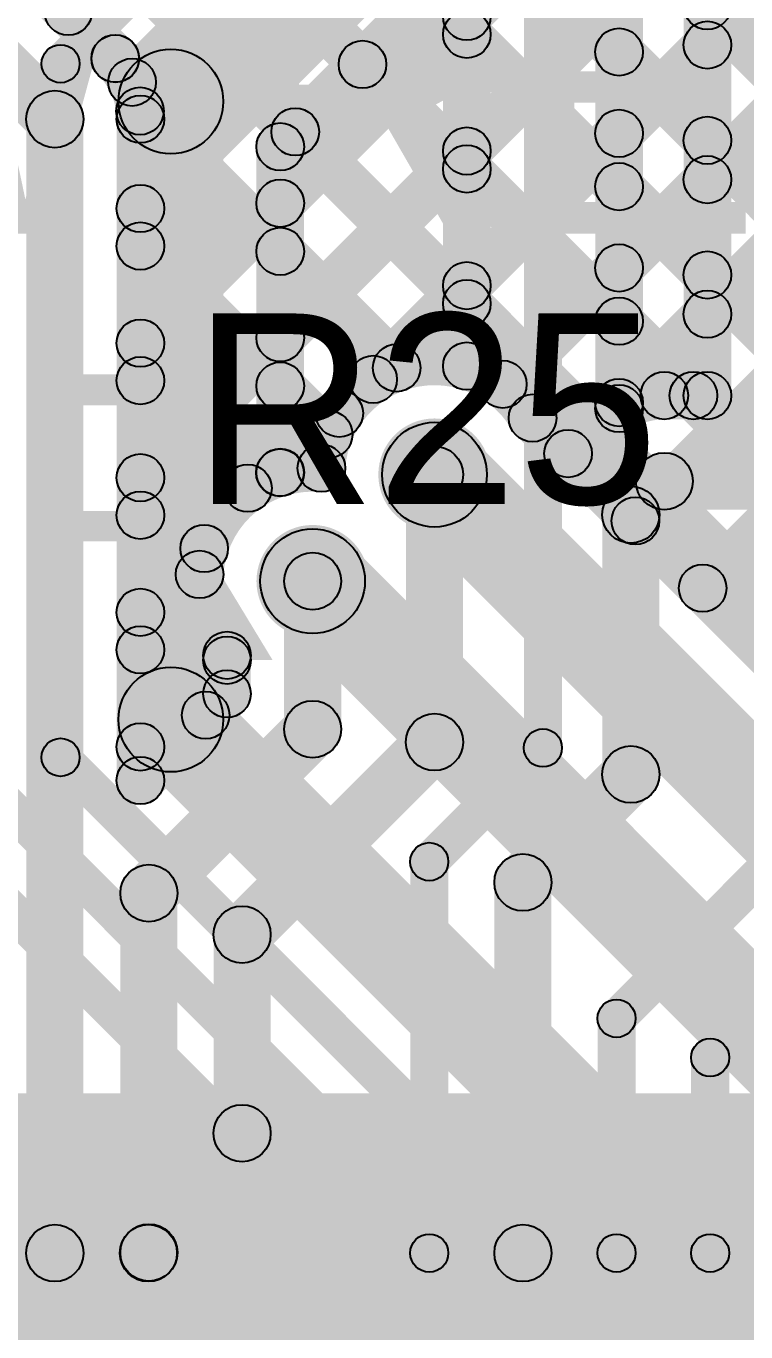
# Model space of a CAD drawing. Header units: millimetres. Extents: x -0.08 to 3.07, y -0.08 to 2.73.
# Drawn here: x 0.5778 to 0.7291, y 1.9092 to 2.1836 of the extents above; entities that cross this region are included whole.
import ezdxf

# ---------------------------------------------------------------- set-up
doc = ezdxf.new("R2010")
doc.units = ezdxf.units.MM
doc.header["$MEASUREMENT"] = 0
for name, color, linetype in [('BottomLayer', 5, 'Continuous'), ('TopLayer', 1, 'Continuous'), ('TopOverlay', 2, 'Continuous'), ('TopPaste', 8, 'Continuous'), ('TopSolder', 216, 'Continuous'), ('ViaHoleLayer', 16, 'Continuous')]:
    doc.layers.add(name, color=color, linetype=linetype)

# ---------------------------------------------------------------- blocks, each defined once
blk = doc.blocks.new('SAMD21G18A_AUT_59')
at = {"layer": 'TopLayer'}
for points in [[(0.13583, 0.04331), (0.13583, 0.05512), (0.19488, 0.05512), (0.19488, 0.04331)], [(0.13583, 0.02362), (0.13583, 0.03543), (0.19488, 0.03543), (0.19488, 0.02362)], [(0.13583, 0.00394), (0.13583, 0.01575), (0.19488, 0.01575), (0.19488, 0.00394)], [(0.13583, -0.01575), (0.13583, -0.00394), (0.19488, -0.00394), (0.19488, -0.01575)], [(0.13583, -0.03543), (0.13583, -0.02362), (0.19488, -0.02362), (0.19488, -0.03543)], [(0.13583, -0.05512), (0.13583, -0.04331), (0.19488, -0.04331), (0.19488, -0.05512)], [(0.13583, -0.0748), (0.13583, -0.06299), (0.19488, -0.06299), (0.19488, -0.0748)], [(0.13583, -0.09449), (0.13583, -0.08268), (0.19488, -0.08268), (0.19488, -0.09449)]]:
    blk.add_hatch(color=1, dxfattribs=at).paths.add_polyline_path(points)
at = {"layer": 'TopPaste'}
for points in [[(0.13583, 0.04331), (0.13583, 0.05512), (0.19488, 0.05512), (0.19488, 0.04331)], [(0.13583, 0.02362), (0.13583, 0.03543), (0.19488, 0.03543), (0.19488, 0.02362)], [(0.13583, 0.00394), (0.13583, 0.01575), (0.19488, 0.01575), (0.19488, 0.00394)], [(0.13583, -0.01575), (0.13583, -0.00394), (0.19488, -0.00394), (0.19488, -0.01575)], [(0.13583, -0.03543), (0.13583, -0.02362), (0.19488, -0.02362), (0.19488, -0.03543)], [(0.13583, -0.05512), (0.13583, -0.04331), (0.19488, -0.04331), (0.19488, -0.05512)], [(0.13583, -0.0748), (0.13583, -0.06299), (0.19488, -0.06299), (0.19488, -0.0748)], [(0.13583, -0.09449), (0.13583, -0.08268), (0.19488, -0.08268), (0.19488, -0.09449)]]:
    blk.add_hatch(color=8, dxfattribs=at).paths.add_polyline_path(points)
at = {"layer": 'TopSolder'}
for points in [[(0.13183, 0.03931), (0.13183, 0.05912), (0.19888, 0.05912), (0.19888, 0.03931)], [(0.13183, 0.01962), (0.13183, 0.03943), (0.19888, 0.03943), (0.19888, 0.01962)], [(0.13183, -0.00006), (0.13183, 0.01975), (0.19888, 0.01975), (0.19888, -0.00006)], [(0.13183, -0.01975), (0.13183, 0.00006), (0.19888, 0.00006), (0.19888, -0.01975)], [(0.13183, -0.03943), (0.13183, -0.01962), (0.19888, -0.01962), (0.19888, -0.03943)], [(0.13183, -0.05912), (0.13183, -0.03931), (0.19888, -0.03931), (0.19888, -0.05912)], [(0.13183, -0.0788), (0.13183, -0.05899), (0.19888, -0.05899), (0.19888, -0.0788)], [(0.13183, -0.09849), (0.13183, -0.07868), (0.19888, -0.07868), (0.19888, -0.09849)]]:
    blk.add_hatch(color=216, dxfattribs=at).paths.add_polyline_path(points)

msp = doc.modelspace()

# ---------------------------------------------------------------- hatches: boundary and pattern name
at = {"layer": 'BottomLayer'}
for points in [[(0.58783, 2.1729), (0.58217, 2.17856), (0.76444, 2.36083), (0.7701, 2.35517)], [(0.61597, 2.16003), (0.60041, 2.17559), (0.6716, 2.24678), (0.68716, 2.23122)], [(0.63472, 2.15475), (0.62765, 2.16182), (0.68537, 2.21954), (0.69244, 2.21246)], [(0.63472, 2.14289), (0.62765, 2.14996), (0.69723, 2.21954), (0.7043, 2.21246)], [(0.63472, 2.1146), (0.62765, 2.12168), (0.72551, 2.21954), (0.73258, 2.21246)], [(0.65427, 2.10586), (0.6472, 2.11293), (0.7538, 2.21954), (0.76087, 2.21246)], [(0.68152, 2.10483), (0.67445, 2.1119), (0.78208, 2.21954), (0.78915, 2.21246)], [(0.69525, 2.09028), (0.68818, 2.09735), (0.81037, 2.21954), (0.81744, 2.21246)], [(0.68938, 2.21246), (0.69645, 2.21954), (0.79054, 2.12545), (0.78346, 2.11838)], [(0.67323, 2.20033), (0.6803, 2.2074), (0.79054, 2.09716), (0.78346, 2.09009)], [(0.65909, 2.18618), (0.66616, 2.19325), (0.79054, 2.06888), (0.78346, 2.06181)], [(0.64495, 2.17204), (0.65202, 2.17911), (0.79515, 2.03598), (0.78808, 2.02891)], [(0.589, 2.02998), (0.581, 2.02998), (0.581, 2.17573), (0.589, 2.17573)], [(0.61919, 2.03791), (0.59719, 2.03791), (0.59719, 2.16781), (0.61919, 2.16781)], [(0.63081, 2.1579), (0.63788, 2.16497), (0.84631, 1.95654), (0.83924, 1.94946)], [(0.70939, 2.07613), (0.70232, 2.08321), (0.78346, 2.16435), (0.79054, 2.15728)], [(0.63619, 2.08982), (0.62619, 2.08982), (0.62619, 2.15828), (0.63619, 2.15828)], [(0.62765, 2.13277), (0.63472, 2.13984), (0.65921, 2.11536), (0.65213, 2.10829)], [(0.72353, 2.06199), (0.71646, 2.06906), (0.78346, 2.13606), (0.79054, 2.12899)], [(0.62765, 2.10448), (0.63472, 2.11155), (0.6449, 2.10138), (0.63783, 2.09431)], [(0.63472, 2.08632), (0.62765, 2.09339), (0.64007, 2.1058), (0.64714, 2.09873)], [(0.68071, 2.09775), (0.68778, 2.10482), (0.83606, 1.95654), (0.82899, 1.94946)], [(0.65584, 2.0816), (0.6714, 2.09716), (0.83078, 1.93778), (0.81522, 1.92222)], [(0.63022, 2.05922), (0.64578, 2.07478), (0.81278, 1.90778), (0.79722, 1.89222)], [(0.60041, 2.03013), (0.61597, 2.04568), (0.78306, 1.87859), (0.76751, 1.86303)], [(0.58217, 2.02715), (0.58783, 2.03281), (0.77681, 1.84383), (0.77115, 1.83817)], [(0.56717, 2.02094), (0.57283, 2.0266), (0.77841, 1.82102), (0.77275, 1.81536)], [(0.54917, 2.01773), (0.55483, 2.02338), (0.68683, 1.89138), (0.68117, 1.88573)]]:
    msp.add_hatch(color=5, dxfattribs=at).paths.add_polyline_path(points)
h = msp.add_hatch(color=5, dxfattribs=at)
edge = h.paths.add_edge_path()
edge.add_arc((0.585, 2.17573), 0.004, 0, 360)
h = msp.add_hatch(color=5, dxfattribs=at)
edge = h.paths.add_edge_path()
edge.add_arc((0.585, 2.17573), 0.004, 0, 360)
h = msp.add_hatch(color=5, dxfattribs=at)
edge = h.paths.add_edge_path()
edge.add_arc((0.60819, 2.16781), 0.011, 0, 360)
h = msp.add_hatch(color=5, dxfattribs=at)
edge = h.paths.add_edge_path()
edge.add_arc((0.60819, 2.16781), 0.011, 0, 360)
h = msp.add_hatch(color=5, dxfattribs=at)
edge = h.paths.add_edge_path()
edge.add_arc((0.64848, 2.17558), 0.005, 0, 360)
h = msp.add_hatch(color=5, dxfattribs=at)
edge = h.paths.add_edge_path()
edge.add_arc((0.63434, 2.16143), 0.005, 0, 360)
h = msp.add_hatch(color=5, dxfattribs=at)
edge = h.paths.add_edge_path()
edge.add_arc((0.63119, 2.15828), 0.005, 0, 360)
h = msp.add_hatch(color=5, dxfattribs=at)
edge = h.paths.add_edge_path()
edge.add_arc((0.63119, 2.15828), 0.005, 0, 360)
h = msp.add_hatch(color=5, dxfattribs=at)
edge = h.paths.add_edge_path()
edge.add_arc((0.63119, 2.14642), 0.005, 0, 360)
h = msp.add_hatch(color=5, dxfattribs=at)
edge = h.paths.add_edge_path()
edge.add_arc((0.63119, 2.1363), 0.005, 0, 360)
h = msp.add_hatch(color=5, dxfattribs=at)
edge = h.paths.add_edge_path()
edge.add_arc((0.63119, 2.11814), 0.005, 0, 360)
h = msp.add_hatch(color=5, dxfattribs=at)
edge = h.paths.add_edge_path()
edge.add_arc((0.65567, 2.11182), 0.005, 0, 360)
h = msp.add_hatch(color=5, dxfattribs=at)
edge = h.paths.add_edge_path()
edge.add_arc((0.63119, 2.10802), 0.005, 0, 360)
h = msp.add_hatch(color=5, dxfattribs=at)
edge = h.paths.add_edge_path()
edge.add_arc((0.65073, 2.1094), 0.005, 0, 360)
h = msp.add_hatch(color=5, dxfattribs=at)
edge = h.paths.add_edge_path()
edge.add_arc((0.67799, 2.10837), 0.005, 0, 360)
h = msp.add_hatch(color=5, dxfattribs=at)
edge = h.paths.add_edge_path()
edge.add_arc((0.6436, 2.10227), 0.005, 0, 360)
h = msp.add_hatch(color=5, dxfattribs=at)
edge = h.paths.add_edge_path()
edge.add_arc((0.68424, 2.10128), 0.005, 0, 360)
h = msp.add_hatch(color=5, dxfattribs=at)
edge = h.paths.add_edge_path()
edge.add_arc((0.68424, 2.10128), 0.005, 0, 360)
h = msp.add_hatch(color=5, dxfattribs=at)
edge = h.paths.add_edge_path()
edge.add_arc((0.64137, 2.09784), 0.005, 0, 360)
h = msp.add_hatch(color=5, dxfattribs=at)
edge = h.paths.add_edge_path()
edge.add_arc((0.66362, 2.08938), 0.01181, 0, 360)
h = msp.add_hatch(color=5, dxfattribs=at)
edge = h.paths.add_edge_path()
edge.add_arc((0.66362, 2.08938), 0.011, 0, 360)
h = msp.add_hatch(color=5, dxfattribs=at)
edge = h.paths.add_edge_path()
edge.add_arc((0.69171, 2.09381), 0.005, 0, 360)
h = msp.add_hatch(color=5, dxfattribs=at)
edge = h.paths.add_edge_path()
edge.add_arc((0.63119, 2.08986), 0.005, 0, 360)
h = msp.add_hatch(color=5, dxfattribs=at)
edge = h.paths.add_edge_path()
edge.add_arc((0.63119, 2.08982), 0.005, 0, 360)
h = msp.add_hatch(color=5, dxfattribs=at)
edge = h.paths.add_edge_path()
edge.add_arc((0.63119, 2.08982), 0.005, 0, 360)
h = msp.add_hatch(color=5, dxfattribs=at)
edge = h.paths.add_edge_path()
edge.add_arc((0.63985, 2.09074), 0.005, 0, 360)
h = msp.add_hatch(color=5, dxfattribs=at)
edge = h.paths.add_edge_path()
edge.add_arc((0.63985, 2.09074), 0.005, 0, 360)
h = msp.add_hatch(color=5, dxfattribs=at)
edge = h.paths.add_edge_path()
edge.add_arc((0.70586, 2.07967), 0.005, 0, 360)
h = msp.add_hatch(color=5, dxfattribs=at)
edge = h.paths.add_edge_path()
edge.add_arc((0.638, 2.067), 0.01181, 0, 360)
h = msp.add_hatch(color=5, dxfattribs=at)
edge = h.paths.add_edge_path()
edge.add_arc((0.638, 2.067), 0.011, 0, 360)
h = msp.add_hatch(color=5, dxfattribs=at)
edge = h.paths.add_edge_path()
edge.add_arc((0.72, 2.06553), 0.005, 0, 360)
h = msp.add_hatch(color=5, dxfattribs=at)
edge = h.paths.add_edge_path()
edge.add_arc((0.60819, 2.03791), 0.011, 0, 360)
h = msp.add_hatch(color=5, dxfattribs=at)
edge = h.paths.add_edge_path()
edge.add_arc((0.60819, 2.03791), 0.011, 0, 360)
h = msp.add_hatch(color=5, dxfattribs=at)
edge = h.paths.add_edge_path()
edge.add_arc((0.585, 2.02998), 0.004, 0, 360)
h = msp.add_hatch(color=5, dxfattribs=at)
edge = h.paths.add_edge_path()
edge.add_arc((0.585, 2.02998), 0.004, 0, 360)
at = {"layer": 'TopLayer'}
for points in [[(0.50584, 2.28286), (0.51291, 2.28993), (0.67397, 2.12888), (0.6669, 2.12181)], [(0.53552, 2.28146), (0.5426, 2.28854), (0.67397, 2.15716), (0.6669, 2.15009)], [(0.56381, 2.28146), (0.57088, 2.28854), (0.67397, 2.18545), (0.6669, 2.17838)], [(0.59015, 2.18317), (0.58308, 2.19024), (0.68138, 2.28854), (0.68845, 2.28146)], [(0.60357, 2.1683), (0.5965, 2.17537), (0.6669, 2.24577), (0.67397, 2.2387)], [(0.67543, 2.11219), (0.66543, 2.11219), (0.66543, 2.24491), (0.67543, 2.24491)], [(0.69043, 2.03196), (0.68243, 2.03196), (0.68243, 2.24491), (0.69043, 2.24491)], [(0.53515, 2.23111), (0.54222, 2.23818), (0.60003, 2.18037), (0.59296, 2.1733)], [(0.70743, 2.10328), (0.69743, 2.10328), (0.69743, 2.23828), (0.70743, 2.23828)], [(0.52169, 2.21769), (0.53018, 2.22618), (0.58803, 2.16833), (0.57954, 2.15984)], [(0.60532, 2.14177), (0.59825, 2.14884), (0.6669, 2.21749), (0.67397, 2.21042)], [(0.726, 2.106), (0.716, 2.106), (0.716, 2.19), (0.726, 2.19)], [(0.60532, 2.11349), (0.59825, 2.12056), (0.6669, 2.1892), (0.67397, 2.18213)], [(0.70597, 2.15756), (0.6989, 2.16464), (0.71746, 2.1832), (0.72454, 2.17613)], [(0.6989, 2.17466), (0.70597, 2.18173), (0.72454, 2.16316), (0.71746, 2.15609)], [(0.59817, 2.16225), (0.60524, 2.16932), (0.65921, 2.11536), (0.65213, 2.10829)], [(0.58979, 1.92581), (0.57779, 1.92581), (0.57779, 2.16408), (0.58979, 2.16408)], [(0.60679, 2.02511), (0.59679, 2.02511), (0.59679, 2.16408), (0.60679, 2.16408)], [(0.60532, 2.0852), (0.59825, 2.09227), (0.6669, 2.16092), (0.67397, 2.15385)], [(0.70597, 2.12928), (0.6989, 2.13635), (0.71746, 2.15492), (0.72454, 2.14785)], [(0.6989, 2.14638), (0.70597, 2.15345), (0.72454, 2.13488), (0.71746, 2.12781)], [(0.59825, 2.13388), (0.60532, 2.14096), (0.6449, 2.10138), (0.63783, 2.09431)], [(0.65427, 2.10586), (0.6472, 2.11293), (0.6669, 2.13264), (0.67397, 2.12556)], [(0.70597, 2.101), (0.6989, 2.10807), (0.71746, 2.12663), (0.72454, 2.11956)], [(0.6989, 2.11809), (0.70597, 2.12516), (0.7216, 2.10954), (0.71452, 2.10246)], [(0.59825, 2.1056), (0.60532, 2.11267), (0.62792, 2.09007), (0.62085, 2.083)], [(0.71194, 2.101), (0.71194, 2.111), (0.721, 2.111), (0.721, 2.101)], [(0.63467, 2.08626), (0.6276, 2.09333), (0.64007, 2.1058), (0.64714, 2.09873)], [(0.71194, 2.082), (0.71194, 2.094), (0.74825, 2.094), (0.74825, 2.082)], [(0.70916, 2.07673), (0.70067, 2.08521), (0.7077, 2.09224), (0.71619, 2.08376)], [(0.66962, 2.03319), (0.65762, 2.03319), (0.65762, 2.08938), (0.66962, 2.08938)], [(0.59825, 2.07732), (0.60532, 2.08439), (0.61777, 2.07194), (0.6107, 2.06487)], [(0.71091, 2.0264), (0.69891, 2.0264), (0.69891, 2.08097), (0.71091, 2.08097)], [(0.60532, 2.05692), (0.59825, 2.06399), (0.61167, 2.0774), (0.61874, 2.07033)], [(0.644, 2.03587), (0.632, 2.03587), (0.632, 2.067), (0.644, 2.067)], [(0.59825, 2.04903), (0.60532, 2.0561), (0.61905, 2.04238), (0.61198, 2.0353)], [(0.60532, 2.02863), (0.59825, 2.03571), (0.61646, 2.05392), (0.62354, 2.04685)], [(0.625, 2.04333), (0.615, 2.04333), (0.615, 2.05141), (0.625, 2.05141)], [(0.60532, 2.02158), (0.59825, 2.02865), (0.61646, 2.04686), (0.62354, 2.03979)], [(0.60781, 1.99719), (0.59932, 2.00568), (0.63376, 2.04011), (0.64224, 2.03163)], [(0.6274, 1.98848), (0.61891, 1.99697), (0.65938, 2.03743), (0.66786, 2.02895)], [(0.66536, 2.00523), (0.6597, 2.01088), (0.6836, 2.03479), (0.68926, 2.02913)], [(0.68646, 1.99946), (0.67797, 2.00794), (0.70067, 2.03064), (0.70916, 2.02216)], [(0.70473, 1.97228), (0.69907, 1.97794), (0.73296, 2.01183), (0.73862, 2.00617)], [(0.66653, 1.92581), (0.65853, 1.92581), (0.65853, 2.00805), (0.66653, 2.00805)], [(0.68821, 1.92581), (0.67621, 1.92581), (0.67621, 2.0037), (0.68821, 2.0037)], [(0.60957, 1.9259), (0.59757, 1.9259), (0.59757, 2.00144), (0.60957, 2.00144)], [(0.62916, 1.95098), (0.61716, 1.95098), (0.61716, 1.99273), (0.62916, 1.99273)], [(0.72441, 1.96407), (0.71875, 1.96973), (0.73685, 1.98783), (0.74251, 1.98217)], [(0.7059, 1.92581), (0.6979, 1.92581), (0.6979, 1.97511), (0.7059, 1.97511)], [(0.72558, 1.92581), (0.71758, 1.92581), (0.71758, 1.9669), (0.72558, 1.9669)], [(0.60772, 1.92157), (0.59923, 1.93005), (0.59932, 1.93015), (0.60781, 1.92166)]]:
    msp.add_hatch(color=1, dxfattribs=at).paths.add_polyline_path(points)
h = msp.add_hatch(color=1, dxfattribs=at)
edge = h.paths.add_edge_path()
edge.add_arc((0.721, 2.18791), 0.005, 0, 360)
h = msp.add_hatch(color=1, dxfattribs=at)
edge = h.paths.add_edge_path()
edge.add_arc((0.58662, 2.18671), 0.005, 0, 360)
h = msp.add_hatch(color=1, dxfattribs=at)
edge = h.paths.add_edge_path()
edge.add_arc((0.67043, 2.18567), 0.005, 0, 360)
h = msp.add_hatch(color=1, dxfattribs=at)
edge = h.paths.add_edge_path()
edge.add_arc((0.67043, 2.18191), 0.005, 0, 360)
h = msp.add_hatch(color=1, dxfattribs=at)
edge = h.paths.add_edge_path()
edge.add_arc((0.721, 2.17967), 0.005, 0, 360)
h = msp.add_hatch(color=1, dxfattribs=at)
edge = h.paths.add_edge_path()
edge.add_arc((0.59649, 2.17683), 0.005, 0, 360)
h = msp.add_hatch(color=1, dxfattribs=at)
edge = h.paths.add_edge_path()
edge.add_arc((0.59649, 2.17683), 0.005, 0, 360)
h = msp.add_hatch(color=1, dxfattribs=at)
edge = h.paths.add_edge_path()
edge.add_arc((0.59652, 2.17681), 0.005, 0, 360)
h = msp.add_hatch(color=1, dxfattribs=at)
edge = h.paths.add_edge_path()
edge.add_arc((0.70243, 2.1782), 0.005, 0, 360)
h = msp.add_hatch(color=1, dxfattribs=at)
edge = h.paths.add_edge_path()
edge.add_arc((0.60003, 2.17184), 0.005, 0, 360)
h = msp.add_hatch(color=1, dxfattribs=at)
edge = h.paths.add_edge_path()
edge.add_arc((0.60171, 2.16579), 0.005, 0, 360)
h = msp.add_hatch(color=1, dxfattribs=at)
edge = h.paths.add_edge_path()
edge.add_arc((0.58379, 2.16408), 0.006, 0, 360)
h = msp.add_hatch(color=1, dxfattribs=at)
edge = h.paths.add_edge_path()
edge.add_arc((0.58379, 2.16408), 0.006, 0, 360)
h = msp.add_hatch(color=1, dxfattribs=at)
edge = h.paths.add_edge_path()
edge.add_arc((0.60179, 2.16408), 0.005, 0, 360)
h = msp.add_hatch(color=1, dxfattribs=at)
edge = h.paths.add_edge_path()
edge.add_arc((0.60179, 2.16408), 0.005, 0, 360)
h = msp.add_hatch(color=1, dxfattribs=at)
edge = h.paths.add_edge_path()
edge.add_arc((0.60179, 2.16408), 0.005, 0, 360)
h = msp.add_hatch(color=1, dxfattribs=at)
edge = h.paths.add_edge_path()
edge.add_arc((0.70243, 2.1611), 0.005, 0, 360)
h = msp.add_hatch(color=1, dxfattribs=at)
edge = h.paths.add_edge_path()
edge.add_arc((0.67043, 2.15738), 0.005, 0, 360)
h = msp.add_hatch(color=1, dxfattribs=at)
edge = h.paths.add_edge_path()
edge.add_arc((0.721, 2.15963), 0.005, 0, 360)
h = msp.add_hatch(color=1, dxfattribs=at)
edge = h.paths.add_edge_path()
edge.add_arc((0.67043, 2.15363), 0.005, 0, 360)
h = msp.add_hatch(color=1, dxfattribs=at)
edge = h.paths.add_edge_path()
edge.add_arc((0.70243, 2.14991), 0.005, 0, 360)
h = msp.add_hatch(color=1, dxfattribs=at)
edge = h.paths.add_edge_path()
edge.add_arc((0.721, 2.15138), 0.005, 0, 360)
h = msp.add_hatch(color=1, dxfattribs=at)
edge = h.paths.add_edge_path()
edge.add_arc((0.60179, 2.14531), 0.005, 0, 360)
h = msp.add_hatch(color=1, dxfattribs=at)
edge = h.paths.add_edge_path()
edge.add_arc((0.60179, 2.13742), 0.005, 0, 360)
h = msp.add_hatch(color=1, dxfattribs=at)
edge = h.paths.add_edge_path()
edge.add_arc((0.70243, 2.13282), 0.005, 0, 360)
h = msp.add_hatch(color=1, dxfattribs=at)
edge = h.paths.add_edge_path()
edge.add_arc((0.721, 2.13134), 0.005, 0, 360)
h = msp.add_hatch(color=1, dxfattribs=at)
edge = h.paths.add_edge_path()
edge.add_arc((0.67043, 2.1291), 0.005, 0, 360)
h = msp.add_hatch(color=1, dxfattribs=at)
edge = h.paths.add_edge_path()
edge.add_arc((0.67043, 2.12534), 0.005, 0, 360)
h = msp.add_hatch(color=1, dxfattribs=at)
edge = h.paths.add_edge_path()
edge.add_arc((0.70243, 2.12163), 0.005, 0, 360)
h = msp.add_hatch(color=1, dxfattribs=at)
edge = h.paths.add_edge_path()
edge.add_arc((0.721, 2.1231), 0.005, 0, 360)
h = msp.add_hatch(color=1, dxfattribs=at)
edge = h.paths.add_edge_path()
edge.add_arc((0.60179, 2.11702), 0.005, 0, 360)
h = msp.add_hatch(color=1, dxfattribs=at)
edge = h.paths.add_edge_path()
edge.add_arc((0.65567, 2.11182), 0.005, 0, 360)
h = msp.add_hatch(color=1, dxfattribs=at)
edge = h.paths.add_edge_path()
edge.add_arc((0.67043, 2.11219), 0.005, 0, 360)
h = msp.add_hatch(color=1, dxfattribs=at)
edge = h.paths.add_edge_path()
edge.add_arc((0.67043, 2.11219), 0.005, 0, 360)
h = msp.add_hatch(color=1, dxfattribs=at)
edge = h.paths.add_edge_path()
edge.add_arc((0.60179, 2.10914), 0.005, 0, 360)
h = msp.add_hatch(color=1, dxfattribs=at)
edge = h.paths.add_edge_path()
edge.add_arc((0.65073, 2.1094), 0.005, 0, 360)
h = msp.add_hatch(color=1, dxfattribs=at)
edge = h.paths.add_edge_path()
edge.add_arc((0.71194, 2.106), 0.005, 0, 360)
h = msp.add_hatch(color=1, dxfattribs=at)
edge = h.paths.add_edge_path()
edge.add_arc((0.71194, 2.106), 0.005, 0, 360)
h = msp.add_hatch(color=1, dxfattribs=at)
edge = h.paths.add_edge_path()
edge.add_arc((0.71194, 2.106), 0.005, 0, 360)
h = msp.add_hatch(color=1, dxfattribs=at)
edge = h.paths.add_edge_path()
edge.add_arc((0.71806, 2.106), 0.005, 0, 360)
h = msp.add_hatch(color=1, dxfattribs=at)
edge = h.paths.add_edge_path()
edge.add_arc((0.721, 2.106), 0.005, 0, 360)
h = msp.add_hatch(color=1, dxfattribs=at)
edge = h.paths.add_edge_path()
edge.add_arc((0.721, 2.106), 0.005, 0, 360)
h = msp.add_hatch(color=1, dxfattribs=at)
edge = h.paths.add_edge_path()
edge.add_arc((0.70243, 2.10453), 0.005, 0, 360)
h = msp.add_hatch(color=1, dxfattribs=at)
edge = h.paths.add_edge_path()
edge.add_arc((0.70243, 2.10328), 0.005, 0, 360)
h = msp.add_hatch(color=1, dxfattribs=at)
edge = h.paths.add_edge_path()
edge.add_arc((0.70243, 2.10328), 0.005, 0, 360)
h = msp.add_hatch(color=1, dxfattribs=at)
edge = h.paths.add_edge_path()
edge.add_arc((0.70243, 2.10328), 0.005, 0, 360)
h = msp.add_hatch(color=1, dxfattribs=at)
edge = h.paths.add_edge_path()
edge.add_arc((0.6436, 2.10227), 0.005, 0, 360)
h = msp.add_hatch(color=1, dxfattribs=at)
edge = h.paths.add_edge_path()
edge.add_arc((0.64137, 2.09784), 0.005, 0, 360)
h = msp.add_hatch(color=1, dxfattribs=at)
edge = h.paths.add_edge_path()
edge.add_arc((0.66362, 2.08938), 0.01181, 0, 360)
h = msp.add_hatch(color=1, dxfattribs=at)
edge = h.paths.add_edge_path()
edge.add_arc((0.60179, 2.08874), 0.005, 0, 360)
h = msp.add_hatch(color=1, dxfattribs=at)
edge = h.paths.add_edge_path()
edge.add_arc((0.63113, 2.0898), 0.005, 0, 360)
h = msp.add_hatch(color=1, dxfattribs=at)
edge = h.paths.add_edge_path()
edge.add_arc((0.63985, 2.09074), 0.005, 0, 360)
h = msp.add_hatch(color=1, dxfattribs=at)
edge = h.paths.add_edge_path()
edge.add_arc((0.63985, 2.09074), 0.005, 0, 360)
h = msp.add_hatch(color=1, dxfattribs=at)
edge = h.paths.add_edge_path()
edge.add_arc((0.66362, 2.08938), 0.006, 0, 360)
h = msp.add_hatch(color=1, dxfattribs=at)
edge = h.paths.add_edge_path()
edge.add_arc((0.71194, 2.088), 0.006, 0, 360)
h = msp.add_hatch(color=1, dxfattribs=at)
edge = h.paths.add_edge_path()
edge.add_arc((0.71194, 2.088), 0.006, 0, 360)
h = msp.add_hatch(color=1, dxfattribs=at)
edge = h.paths.add_edge_path()
edge.add_arc((0.62439, 2.08654), 0.005, 0, 360)
h = msp.add_hatch(color=1, dxfattribs=at)
edge = h.paths.add_edge_path()
edge.add_arc((0.60179, 2.08085), 0.005, 0, 360)
h = msp.add_hatch(color=1, dxfattribs=at)
edge = h.paths.add_edge_path()
edge.add_arc((0.70491, 2.08097), 0.006, 0, 360)
h = msp.add_hatch(color=1, dxfattribs=at)
edge = h.paths.add_edge_path()
edge.add_arc((0.70491, 2.08097), 0.006, 0, 360)
h = msp.add_hatch(color=1, dxfattribs=at)
edge = h.paths.add_edge_path()
edge.add_arc((0.6152, 2.07387), 0.005, 0, 360)
h = msp.add_hatch(color=1, dxfattribs=at)
edge = h.paths.add_edge_path()
edge.add_arc((0.638, 2.067), 0.01181, 0, 360)
h = msp.add_hatch(color=1, dxfattribs=at)
edge = h.paths.add_edge_path()
edge.add_arc((0.61423, 2.06841), 0.005, 0, 360)
h = msp.add_hatch(color=1, dxfattribs=at)
edge = h.paths.add_edge_path()
edge.add_arc((0.638, 2.067), 0.006, 0, 360)
h = msp.add_hatch(color=1, dxfattribs=at)
edge = h.paths.add_edge_path()
edge.add_arc((0.60179, 2.06045), 0.005, 0, 360)
h = msp.add_hatch(color=1, dxfattribs=at)
edge = h.paths.add_edge_path()
edge.add_arc((0.60179, 2.05257), 0.005, 0, 360)
h = msp.add_hatch(color=1, dxfattribs=at)
edge = h.paths.add_edge_path()
edge.add_arc((0.62, 2.05141), 0.005, 0, 360)
h = msp.add_hatch(color=1, dxfattribs=at)
edge = h.paths.add_edge_path()
edge.add_arc((0.62, 2.05141), 0.005, 0, 360)
h = msp.add_hatch(color=1, dxfattribs=at)
edge = h.paths.add_edge_path()
edge.add_arc((0.62, 2.05038), 0.005, 0, 360)
h = msp.add_hatch(color=1, dxfattribs=at)
edge = h.paths.add_edge_path()
edge.add_arc((0.62, 2.04333), 0.005, 0, 360)
h = msp.add_hatch(color=1, dxfattribs=at)
edge = h.paths.add_edge_path()
edge.add_arc((0.62, 2.04333), 0.005, 0, 360)
h = msp.add_hatch(color=1, dxfattribs=at)
edge = h.paths.add_edge_path()
edge.add_arc((0.61551, 2.03884), 0.005, 0, 360)
h = msp.add_hatch(color=1, dxfattribs=at)
edge = h.paths.add_edge_path()
edge.add_arc((0.638, 2.03587), 0.006, 0, 360)
h = msp.add_hatch(color=1, dxfattribs=at)
edge = h.paths.add_edge_path()
edge.add_arc((0.638, 2.03587), 0.006, 0, 360)
h = msp.add_hatch(color=1, dxfattribs=at)
edge = h.paths.add_edge_path()
edge.add_arc((0.66362, 2.03319), 0.006, 0, 360)
h = msp.add_hatch(color=1, dxfattribs=at)
edge = h.paths.add_edge_path()
edge.add_arc((0.66362, 2.03319), 0.006, 0, 360)
h = msp.add_hatch(color=1, dxfattribs=at)
edge = h.paths.add_edge_path()
edge.add_arc((0.60179, 2.03217), 0.005, 0, 360)
h = msp.add_hatch(color=1, dxfattribs=at)
edge = h.paths.add_edge_path()
edge.add_arc((0.68643, 2.03196), 0.004, 0, 360)
h = msp.add_hatch(color=1, dxfattribs=at)
edge = h.paths.add_edge_path()
edge.add_arc((0.68643, 2.03196), 0.004, 0, 360)
h = msp.add_hatch(color=1, dxfattribs=at)
edge = h.paths.add_edge_path()
edge.add_arc((0.70491, 2.0264), 0.006, 0, 360)
h = msp.add_hatch(color=1, dxfattribs=at)
edge = h.paths.add_edge_path()
edge.add_arc((0.70491, 2.0264), 0.006, 0, 360)
h = msp.add_hatch(color=1, dxfattribs=at)
edge = h.paths.add_edge_path()
edge.add_arc((0.60179, 2.02511), 0.005, 0, 360)
h = msp.add_hatch(color=1, dxfattribs=at)
edge = h.paths.add_edge_path()
edge.add_arc((0.60179, 2.02511), 0.005, 0, 360)
h = msp.add_hatch(color=1, dxfattribs=at)
edge = h.paths.add_edge_path()
edge.add_arc((0.66253, 2.00805), 0.004, 0, 360)
h = msp.add_hatch(color=1, dxfattribs=at)
edge = h.paths.add_edge_path()
edge.add_arc((0.66253, 2.00805), 0.004, 0, 360)
h = msp.add_hatch(color=1, dxfattribs=at)
edge = h.paths.add_edge_path()
edge.add_arc((0.68221, 2.0037), 0.006, 0, 360)
h = msp.add_hatch(color=1, dxfattribs=at)
edge = h.paths.add_edge_path()
edge.add_arc((0.68221, 2.0037), 0.006, 0, 360)
h = msp.add_hatch(color=1, dxfattribs=at)
edge = h.paths.add_edge_path()
edge.add_arc((0.60357, 2.00144), 0.006, 0, 360)
h = msp.add_hatch(color=1, dxfattribs=at)
edge = h.paths.add_edge_path()
edge.add_arc((0.60357, 2.00144), 0.006, 0, 360)
h = msp.add_hatch(color=1, dxfattribs=at)
edge = h.paths.add_edge_path()
edge.add_arc((0.62316, 1.99273), 0.006, 0, 360)
h = msp.add_hatch(color=1, dxfattribs=at)
edge = h.paths.add_edge_path()
edge.add_arc((0.62316, 1.99273), 0.006, 0, 360)
h = msp.add_hatch(color=1, dxfattribs=at)
edge = h.paths.add_edge_path()
edge.add_arc((0.7019, 1.97511), 0.004, 0, 360)
h = msp.add_hatch(color=1, dxfattribs=at)
edge = h.paths.add_edge_path()
edge.add_arc((0.7019, 1.97511), 0.004, 0, 360)
h = msp.add_hatch(color=1, dxfattribs=at)
edge = h.paths.add_edge_path()
edge.add_arc((0.72158, 1.9669), 0.004, 0, 360)
h = msp.add_hatch(color=1, dxfattribs=at)
edge = h.paths.add_edge_path()
edge.add_arc((0.72158, 1.9669), 0.004, 0, 360)
h = msp.add_hatch(color=1, dxfattribs=at)
edge = h.paths.add_edge_path()
edge.add_arc((0.62316, 1.95098), 0.006, 0, 360)
h = msp.add_hatch(color=1, dxfattribs=at)
edge = h.paths.add_edge_path()
edge.add_arc((0.58379, 1.92581), 0.006, 0, 360)
h = msp.add_hatch(color=1, dxfattribs=at)
edge = h.paths.add_edge_path()
edge.add_arc((0.60347, 1.92581), 0.006, 0, 360)
h = msp.add_hatch(color=1, dxfattribs=at)
edge = h.paths.add_edge_path()
edge.add_arc((0.60357, 1.9259), 0.006, 0, 360)
h = msp.add_hatch(color=1, dxfattribs=at)
edge = h.paths.add_edge_path()
edge.add_arc((0.60357, 1.9259), 0.006, 0, 360)
h = msp.add_hatch(color=1, dxfattribs=at)
edge = h.paths.add_edge_path()
edge.add_arc((0.68221, 1.92581), 0.006, 0, 360)
h = msp.add_hatch(color=1, dxfattribs=at)
edge = h.paths.add_edge_path()
edge.add_arc((0.66253, 1.92581), 0.004, 0, 360)
h = msp.add_hatch(color=1, dxfattribs=at)
edge = h.paths.add_edge_path()
edge.add_arc((0.7019, 1.92581), 0.004, 0, 360)
h = msp.add_hatch(color=1, dxfattribs=at)
edge = h.paths.add_edge_path()
edge.add_arc((0.72158, 1.92581), 0.004, 0, 360)
at = {"layer": 'ViaHoleLayer'}
h = msp.add_hatch(color=16, dxfattribs=at)
edge = h.paths.add_edge_path()
edge.add_arc((0.66362, 2.08938), 0.00591, 0, 360)
h = msp.add_hatch(color=16, dxfattribs=at)
edge = h.paths.add_edge_path()
edge.add_arc((0.638, 2.067), 0.00591, 0, 360)

# ---------------------------------------------------------------- linework, layer by layer
at = {"layer": 'BottomLayer', "const_width": 0.01}
for points in [[(0.63985, 2.09074, -0.74483), (0.68424, 2.10128)], [(0.63119, 2.08982, -0.092226), (0.63985, 2.09074)]]:
    msp.add_lwpolyline(points, format="xyb", dxfattribs=at)
at = {"layer": 'BottomLayer'}
for centre, radius in [((0.585, 2.17573), 0.004), ((0.585, 2.17573), 0.004), ((0.60819, 2.16781), 0.011), ((0.60819, 2.16781), 0.011), ((0.64848, 2.17558), 0.005), ((0.63434, 2.16143), 0.005), ((0.63119, 2.15828), 0.005), ((0.63119, 2.15828), 0.005), ((0.63119, 2.14642), 0.005), ((0.63119, 2.1363), 0.005), ((0.63119, 2.11814), 0.005), ((0.65567, 2.11182), 0.005), ((0.63119, 2.10802), 0.005), ((0.65073, 2.1094), 0.005), ((0.67799, 2.10837), 0.005), ((0.6436, 2.10227), 0.005), ((0.68424, 2.10128), 0.005), ((0.68424, 2.10128), 0.005), ((0.64137, 2.09784), 0.005), ((0.66362, 2.08938), 0.011), ((0.69171, 2.09381), 0.005), ((0.63119, 2.08986), 0.005), ((0.63119, 2.08982), 0.005), ((0.63119, 2.08982), 0.005), ((0.63985, 2.09074), 0.005), ((0.63985, 2.09074), 0.005), ((0.70586, 2.07967), 0.005), ((0.638, 2.067), 0.011), ((0.72, 2.06553), 0.005), ((0.60819, 2.03791), 0.011), ((0.60819, 2.03791), 0.011), ((0.585, 2.02998), 0.004), ((0.585, 2.02998), 0.004)]:
    msp.add_circle(centre, radius, dxfattribs=at)
at = {"layer": 'TopLayer', "const_width": 0.01}
for points in [[(0.59649, 2.17683, -0.199396), (0.60179, 2.16408)], [(0.59652, 2.17681, -0.198912), (0.60179, 2.16408)], [(0.63985, 2.09074, -0.484196), (0.67043, 2.11219)], [(0.70243, 2.10328, -0.140071), (0.71194, 2.106)], [(0.70243, 2.10328, -0.140071), (0.71194, 2.106)], [(0.62, 2.05141, -0.670372), (0.63985, 2.09074)]]:
    msp.add_lwpolyline(points, format="xyb", dxfattribs=at)
at = {"layer": 'TopLayer'}
for centre, radius in [((0.721, 2.18791), 0.005), ((0.58662, 2.18671), 0.005), ((0.67043, 2.18567), 0.005), ((0.67043, 2.18191), 0.005), ((0.721, 2.17967), 0.005), ((0.59649, 2.17683), 0.005), ((0.59649, 2.17683), 0.005), ((0.59652, 2.17681), 0.005), ((0.70243, 2.1782), 0.005), ((0.60003, 2.17184), 0.005), ((0.60171, 2.16579), 0.005), ((0.58379, 2.16408), 0.006), ((0.58379, 2.16408), 0.006), ((0.60179, 2.16408), 0.005), ((0.60179, 2.16408), 0.005), ((0.60179, 2.16408), 0.005), ((0.70243, 2.1611), 0.005), ((0.67043, 2.15738), 0.005), ((0.721, 2.15963), 0.005), ((0.67043, 2.15363), 0.005), ((0.70243, 2.14991), 0.005), ((0.721, 2.15138), 0.005), ((0.60179, 2.14531), 0.005), ((0.60179, 2.13742), 0.005), ((0.70243, 2.13282), 0.005), ((0.721, 2.13134), 0.005), ((0.67043, 2.1291), 0.005), ((0.67043, 2.12534), 0.005), ((0.70243, 2.12163), 0.005), ((0.721, 2.1231), 0.005), ((0.60179, 2.11702), 0.005), ((0.65567, 2.11182), 0.005), ((0.67043, 2.11219), 0.005), ((0.67043, 2.11219), 0.005), ((0.60179, 2.10914), 0.005), ((0.65073, 2.1094), 0.005), ((0.71194, 2.106), 0.005), ((0.71194, 2.106), 0.005), ((0.71194, 2.106), 0.005), ((0.71806, 2.106), 0.005), ((0.721, 2.106), 0.005), ((0.721, 2.106), 0.005), ((0.70243, 2.10453), 0.005), ((0.70243, 2.10328), 0.005), ((0.70243, 2.10328), 0.005), ((0.70243, 2.10328), 0.005), ((0.6436, 2.10227), 0.005), ((0.64137, 2.09784), 0.005), ((0.60179, 2.08874), 0.005), ((0.63113, 2.0898), 0.005), ((0.63985, 2.09074), 0.005), ((0.63985, 2.09074), 0.005), ((0.66362, 2.08938), 0.006), ((0.71194, 2.088), 0.006), ((0.71194, 2.088), 0.006), ((0.62439, 2.08654), 0.005), ((0.60179, 2.08085), 0.005), ((0.70491, 2.08097), 0.006), ((0.70491, 2.08097), 0.006), ((0.6152, 2.07387), 0.005), ((0.61423, 2.06841), 0.005), ((0.638, 2.067), 0.006), ((0.60179, 2.06045), 0.005), ((0.60179, 2.05257), 0.005), ((0.62, 2.05141), 0.005), ((0.62, 2.05141), 0.005), ((0.62, 2.05038), 0.005), ((0.62, 2.04333), 0.005), ((0.62, 2.04333), 0.005), ((0.61551, 2.03884), 0.005), ((0.638, 2.03587), 0.006), ((0.638, 2.03587), 0.006), ((0.66362, 2.03319), 0.006), ((0.66362, 2.03319), 0.006), ((0.60179, 2.03217), 0.005), ((0.68643, 2.03196), 0.004), ((0.68643, 2.03196), 0.004), ((0.70491, 2.0264), 0.006), ((0.70491, 2.0264), 0.006), ((0.60179, 2.02511), 0.005), ((0.60179, 2.02511), 0.005), ((0.66253, 2.00805), 0.004), ((0.66253, 2.00805), 0.004), ((0.68221, 2.0037), 0.006), ((0.68221, 2.0037), 0.006), ((0.60357, 2.00144), 0.006), ((0.60357, 2.00144), 0.006), ((0.62316, 1.99273), 0.006), ((0.62316, 1.99273), 0.006), ((0.7019, 1.97511), 0.004), ((0.7019, 1.97511), 0.004), ((0.72158, 1.9669), 0.004), ((0.72158, 1.9669), 0.004), ((0.62316, 1.95098), 0.006), ((0.58379, 1.92581), 0.006), ((0.60347, 1.92581), 0.006), ((0.60357, 1.9259), 0.006), ((0.60357, 1.9259), 0.006), ((0.68221, 1.92581), 0.006), ((0.66253, 1.92581), 0.004), ((0.7019, 1.92581), 0.004), ((0.72158, 1.92581), 0.004)]:
    msp.add_circle(centre, radius, dxfattribs=at)

# ---------------------------------------------------------------- block references
at = {"rotation": 90}
msp.add_blockref('SAMD21G18A_AUT_59', (0.633, 1.76046), dxfattribs=at)

# ---------------------------------------------------------------- texts
at = {"layer": 'TopOverlay'}
for s, p in [('SERIAL_WIRE', (0.193, 2.14)), ('DEBBUGER', (0.183, 2.05043))]:
    msp.add_text(s, height=0.06, rotation=360, dxfattribs=at).set_placement(p)
msp.add_text('R25', height=0.04, dxfattribs=at).set_placement((0.61268, 2.08325))

doc.saveas('drawing.dxf')
